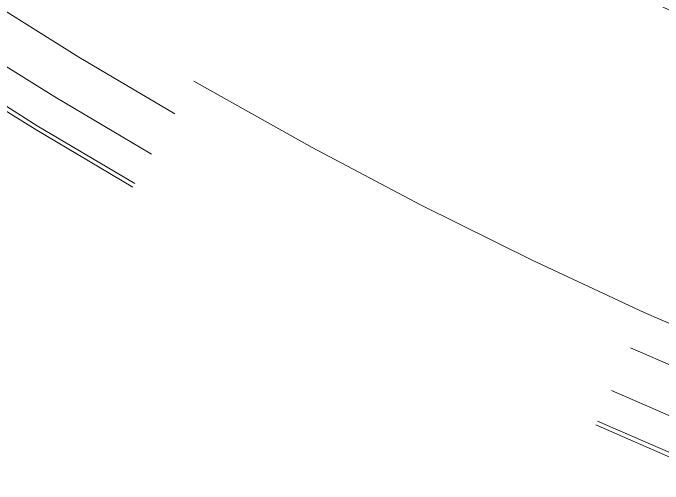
# Model space of a CAD drawing. Header units: millimetres. Extents: x 36 to 2484, y 36 to 1746.
# Drawn here: x 1449.76 to 1457.85, y 1207.08 to 1212.94 of the extents above; entities that cross this region are included whole.
import ezdxf

# ---------------------------------------------------------------- set-up
doc = ezdxf.new("R2010")
doc.units = ezdxf.units.MM
doc.header["$LTSCALE"] = 6
doc.linetypes.add('HIDDEN', pattern=[9.525, 6.35, -3.175])
doc.layers.add('가는파선_A3', color=7, linetype='HIDDEN', lineweight=13, true_color=0x008000)

msp = doc.modelspace()

# ---------------------------------------------------------------- linework, layer by layer
at = {"layer": '가는파선_A3', "ltscale": 0.340571}
msp.add_circle((1483.7631, 1267.1274), 65.0523, dxfattribs=at)
at = {"layer": '가는파선_A3', "ltscale": 0.340297}
msp.add_circle((1483.7631, 1267.1274), 65, dxfattribs=at)
at = {"layer": '가는파선_A3', "ltscale": 0.338101}
msp.add_circle((1483.7631, 1267.1274), 64.5807, dxfattribs=at)
at = {"layer": '가는파선_A3', "ltscale": 0.335061}
msp.add_circle((1483.7631, 1267.1274), 64, dxfattribs=at)
at = {"layer": '가는파선_A3', "ltscale": 0.349222}
msp.add_circle((1483.7631, 1267.1274), 63.5283, dxfattribs=at)
at = {"layer": '가는파선_A3', "ltscale": 0.333491}
msp.add_circle((1483.7631, 1267.1274), 54.6, dxfattribs=at)
at = {"layer": '가는파선_A3', "ltscale": 0.317507}
msp.add_arc((1483.7631, 1267.1274), 60, 218.016961, 321.983039, dxfattribs=at)

doc.saveas('drawing.dxf')
